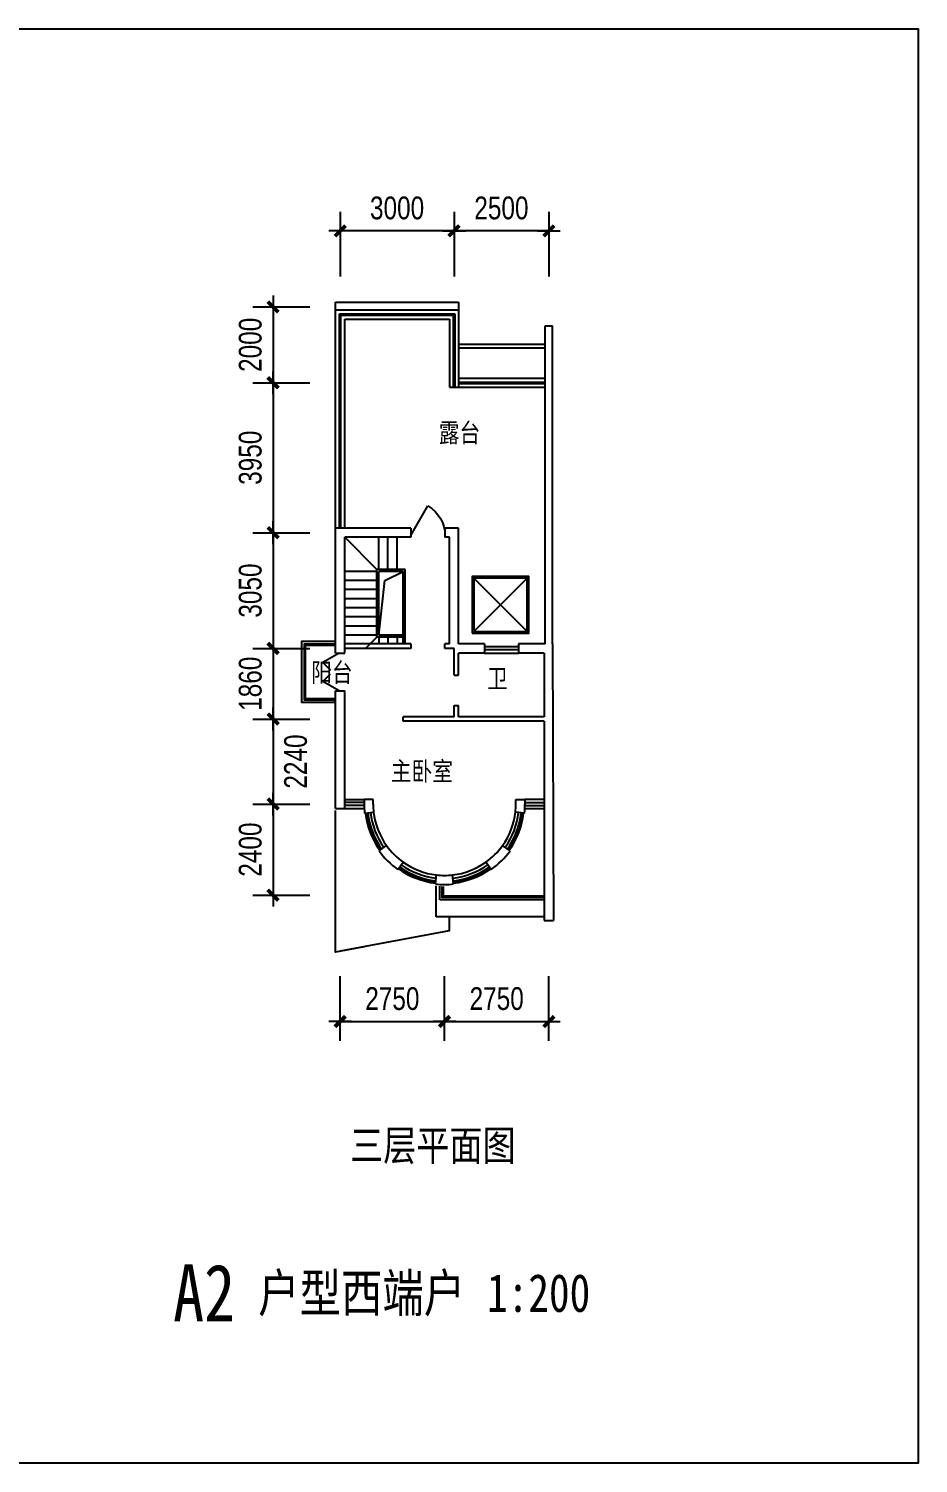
# Model space of a CAD drawing. Extents: x -149740 to -17995, y -116309 to -11738.
# Drawn here: x -41442 to -17995, y -70258 to -32458 of the extents above; entities that cross this region are included whole.
import ezdxf

# ---------------------------------------------------------------- set-up
doc = ezdxf.new("R2010")
doc.units = 0
doc.header["$LTSCALE"] = 1000
doc.header["$MEASUREMENT"] = 0
doc.header["$PDMODE"] = 2
doc.layers.get('0').update_dxf_attribs({"linetype": 'CONTINUOUS'})
doc.layers.get('DEFPOINTS').update_dxf_attribs({"linetype": 'CONTINUOUS'})
for name, color, linetype in [('AXIS', 3, 'CONTINUOUS'), ('PLN-TEXT', 7, 'CONTINUOUS'), ('PUB_DIM', 3, 'CONTINUOUS'), ('PUB_TEXT', 7, 'CONTINUOUS'), ('PUB_TITLE', 4, 'CONTINUOUS'), ('ROOF', 4, 'CONTINUOUS'), ('STAIR', 4, 'CONTINUOUS'), ('WALL', 255, 'CONTINUOUS'), ('WINDOW', 2, 'CONTINUOUS')]:
    doc.layers.add(name, color=color, linetype=linetype)
doc.styles.add('-宋体', font='SimSun.ttf', dxfattribs={"width": 0.8})
doc.styles.add('_HZTXT', font='SimSun.ttf')
doc.styles.add('DIM_FONT', font='rt.shx', dxfattribs={"width": 0.8, "bigfont": 'jd.shx'})
doc.dimstyles.new('AXIS200', dxfattribs={"dimscale": 2, "dimtxt": 300, "dimasz": 1, "dimexe": 250, "dimexo": 300, "dimgap": 150, "dimtad": 1, "dimdec": 0, "dimzin": 0, "dimtxsty": 'DIM_FONT', "dimblk": '_DIMX', "dimblk1": '_DIMX', "dimblk2": '_DIMX', "dimcen": 0.09, "dimdle": 30, "dimse1": 1, "dimse2": 1, "dimclrd": 256, "dimclre": 256, "dimclrt": 7, "dimazin": 3, "dimtfac": 1, "dimtdec": 0, "dimtix": 1, "dimtmove": 0, "dimatfit": 3, "dimtolj": 1, "dimtzin": 0})

# ---------------------------------------------------------------- blocks, each defined once
blk = doc.blocks.new('M_B15SGY')
at = {"linetype": 'CONTINUOUS'}
for p, q in [((-0.5, 0.5), (0.5, 0.5)), ((0.5, 0.167), (-0.5, 0.167)), ((0.5, -0.167), (-0.5, -0.167))]:
    blk.add_line(p, q, dxfattribs=at)
blk = doc.blocks.new('_DIMX')
blk.add_line((-150, 0), (150, 0))
at = {"const_width": 50}
blk.add_lwpolyline([(-70, -70), (70, 70)], dxfattribs=at)
blk = doc.blocks.new('*D72')
at = {"linetype": 'BYBLOCK'}
blk.add_line((25414, -34746), (22918, -34746), dxfattribs=at)
at = {"layer": 'DEFPOINTS', "color": 0, "linetype": 'BYBLOCK'}
for p in [(22916, -34746), (22916, -35746), (25416, -35746)]:
    blk.add_point(p, dxfattribs=at)
at = {"linetype": 'BYBLOCK', "xscale": 2, "yscale": 2, "zscale": 2, "rotation": 180}
blk.add_blockref('_DIMX', (22916, -34746), dxfattribs=at)
at = {"linetype": 'BYBLOCK', "xscale": 2, "yscale": 2, "zscale": 2}
blk.add_blockref('_DIMX', (25416, -34746), dxfattribs=at)
at = {"color": 7, "linetype": 'BYBLOCK', "insert": (24166, -34146), "char_height": 600, "attachment_point": 5, "style": 'DIM_FONT'}
blk.add_mtext('\\A1;2500', dxfattribs=at)
blk = doc.blocks.new('*D73')
at = {"linetype": 'BYBLOCK'}
blk.add_line((22914, -34746), (19918, -34746), dxfattribs=at)
at = {"layer": 'DEFPOINTS', "color": 0, "linetype": 'BYBLOCK'}
for p in [(19916, -34746), (19916, -35746), (22916, -35746)]:
    blk.add_point(p, dxfattribs=at)
at = {"linetype": 'BYBLOCK', "xscale": 2, "yscale": 2, "zscale": 2, "rotation": 180}
blk.add_blockref('_DIMX', (19916, -34746), dxfattribs=at)
at = {"linetype": 'BYBLOCK', "xscale": 2, "yscale": 2, "zscale": 2}
blk.add_blockref('_DIMX', (22916, -34746), dxfattribs=at)
at = {"color": 7, "linetype": 'BYBLOCK', "insert": (21416, -34146), "char_height": 600, "attachment_point": 5, "style": 'DIM_FONT'}
blk.add_mtext('\\A1;3000', dxfattribs=at)
blk = doc.blocks.new('*D74')
at = {"linetype": 'BYBLOCK'}
blk.add_line((19918, -55578), (22664, -55578), dxfattribs=at)
at = {"layer": 'DEFPOINTS', "color": 0, "linetype": 'BYBLOCK'}
for p in [(19916, -54578), (22666, -54578), (22666, -55578)]:
    blk.add_point(p, dxfattribs=at)
at = {"linetype": 'BYBLOCK', "xscale": 2, "yscale": 2, "zscale": 2, "rotation": 180}
blk.add_blockref('_DIMX', (19916, -55578), dxfattribs=at)
at = {"linetype": 'BYBLOCK', "xscale": 2, "yscale": 2, "zscale": 2}
blk.add_blockref('_DIMX', (22666, -55578), dxfattribs=at)
at = {"color": 7, "linetype": 'BYBLOCK', "insert": (21291, -54978), "char_height": 600, "attachment_point": 5, "style": 'DIM_FONT'}
blk.add_mtext('\\A1;2750', dxfattribs=at)
blk = doc.blocks.new('*D75')
at = {"linetype": 'BYBLOCK'}
blk.add_line((22668, -55578), (25414, -55578), dxfattribs=at)
at = {"layer": 'DEFPOINTS', "color": 0, "linetype": 'BYBLOCK'}
for p in [(22666, -54578), (25416, -54578), (25416, -55578)]:
    blk.add_point(p, dxfattribs=at)
at = {"linetype": 'BYBLOCK', "xscale": 2, "yscale": 2, "zscale": 2, "rotation": 180}
blk.add_blockref('_DIMX', (22666, -55578), dxfattribs=at)
at = {"linetype": 'BYBLOCK', "xscale": 2, "yscale": 2, "zscale": 2}
blk.add_blockref('_DIMX', (25416, -55578), dxfattribs=at)
at = {"color": 7, "linetype": 'BYBLOCK', "insert": (24041, -54978), "char_height": 600, "attachment_point": 5, "style": 'DIM_FONT'}
blk.add_mtext('\\A1;2750', dxfattribs=at)
blk = doc.blocks.new('*D94')
at = {"linetype": 'BYBLOCK'}
for p, q in [((18149, -36747), (18149, -36745)), ((18149, -36749), (18149, -38749)), ((18149, -38751), (18149, -38753))]:
    blk.add_line(p, q, dxfattribs=at)
at = {"layer": 'DEFPOINTS', "color": 0, "linetype": 'BYBLOCK'}
for p in [(19149, -36749), (18149, -38749), (19149, -38749)]:
    blk.add_point(p, dxfattribs=at)
at = {"linetype": 'BYBLOCK', "xscale": 2, "yscale": 2, "zscale": 2}
for p, rotation in [((18149, -36749), 270), ((18149, -38749), 90)]:
    blk.add_blockref('_DIMX', p, dxfattribs=dict(at, rotation=rotation))
at = {"color": 7, "linetype": 'BYBLOCK', "insert": (17549, -37749), "char_height": 600, "attachment_point": 5, "rotation": 90, "style": 'DIM_FONT'}
blk.add_mtext('\\A1;2000', dxfattribs=at)
blk = doc.blocks.new('*D95')
at = {"linetype": 'BYBLOCK'}
blk.add_line((18149, -38751), (18149, -42697), dxfattribs=at)
at = {"layer": 'DEFPOINTS', "color": 0, "linetype": 'BYBLOCK'}
for p in [(19149, -38749), (18149, -42699), (19149, -42699)]:
    blk.add_point(p, dxfattribs=at)
at = {"linetype": 'BYBLOCK', "xscale": 2, "yscale": 2, "zscale": 2}
for p, rotation in [((18149, -38749), 90), ((18149, -42699), 270)]:
    blk.add_blockref('_DIMX', p, dxfattribs=dict(at, rotation=rotation))
at = {"color": 7, "linetype": 'BYBLOCK', "insert": (17549, -40724), "char_height": 600, "attachment_point": 5, "rotation": 90, "style": 'DIM_FONT'}
blk.add_mtext('\\A1;3950', dxfattribs=at)
blk = doc.blocks.new('*D96')
at = {"linetype": 'BYBLOCK'}
blk.add_line((18149, -42701), (18149, -45747), dxfattribs=at)
at = {"layer": 'DEFPOINTS', "color": 0, "linetype": 'BYBLOCK'}
for p in [(19149, -42699), (18149, -45749), (19149, -45749)]:
    blk.add_point(p, dxfattribs=at)
at = {"linetype": 'BYBLOCK', "xscale": 2, "yscale": 2, "zscale": 2}
for p, rotation in [((18149, -42699), 90), ((18149, -45749), 270)]:
    blk.add_blockref('_DIMX', p, dxfattribs=dict(at, rotation=rotation))
at = {"color": 7, "linetype": 'BYBLOCK', "insert": (17549, -44224), "char_height": 600, "attachment_point": 5, "rotation": 90, "style": 'DIM_FONT'}
blk.add_mtext('\\A1;3050', dxfattribs=at)
blk = doc.blocks.new('*D97')
at = {"linetype": 'BYBLOCK'}
for p, q in [((18149, -45747), (18149, -45745)), ((18149, -45749), (18149, -47609)), ((18149, -47611), (18149, -47613))]:
    blk.add_line(p, q, dxfattribs=at)
at = {"layer": 'DEFPOINTS', "color": 0, "linetype": 'BYBLOCK'}
for p in [(19149, -45749), (18149, -47609), (19149, -47609)]:
    blk.add_point(p, dxfattribs=at)
at = {"linetype": 'BYBLOCK', "xscale": 2, "yscale": 2, "zscale": 2}
for p, rotation in [((18149, -45749), 270), ((18149, -47609), 90)]:
    blk.add_blockref('_DIMX', p, dxfattribs=dict(at, rotation=rotation))
at = {"color": 7, "linetype": 'BYBLOCK', "insert": (17549, -46679), "char_height": 600, "attachment_point": 5, "rotation": 90, "style": 'DIM_FONT'}
blk.add_mtext('\\A1;1860', dxfattribs=at)
blk = doc.blocks.new('*D98')
at = {"linetype": 'BYBLOCK'}
blk.add_line((-34999, -50650), (-34999, -52886), dxfattribs=at)
at = {"layer": 'DEFPOINTS', "color": 0, "linetype": 'BYBLOCK'}
for p in [(-33999, -50648), (-34999, -52888), (-33999, -52888)]:
    blk.add_point(p, dxfattribs=at)
at = {"linetype": 'BYBLOCK', "xscale": 2, "yscale": 2, "zscale": 2}
for p, rotation in [((-34999, -50648), 90), ((-34999, -52888), 270)]:
    blk.add_blockref('_DIMX', p, dxfattribs=dict(at, rotation=rotation))
at = {"color": 7, "linetype": 'BYBLOCK', "insert": (-34405, -51768), "char_height": 600, "attachment_point": 5, "rotation": 90, "style": 'DIM_FONT'}
blk.add_mtext('\\A1;2240', dxfattribs=at)
blk = doc.blocks.new('*D99')
at = {"linetype": 'BYBLOCK'}
blk.add_line((18149, -49851), (18149, -52247), dxfattribs=at)
at = {"layer": 'DEFPOINTS', "color": 0, "linetype": 'BYBLOCK'}
for p in [(19149, -49849), (18149, -52249), (19149, -52249)]:
    blk.add_point(p, dxfattribs=at)
at = {"linetype": 'BYBLOCK', "xscale": 2, "yscale": 2, "zscale": 2}
for p, rotation in [((18149, -49849), 90), ((18149, -52249), 270)]:
    blk.add_blockref('_DIMX', p, dxfattribs=dict(at, rotation=rotation))
at = {"color": 7, "linetype": 'BYBLOCK', "insert": (17549, -51049), "char_height": 600, "attachment_point": 5, "rotation": 90, "style": 'DIM_FONT'}
blk.add_mtext('\\A1;2400', dxfattribs=at)
blk = doc.blocks.new('M_A4TRU')
for p, q in [((-0.5, 0), (-0.25, -0.433)), ((0.5, 0), (0.25, -0.433)), ((-0.25, -0.433), (-0.048, -0.231)), ((0.25, -0.433), (0.048, -0.231))]:
    blk.add_line(p, q)
blk = doc.blocks.new('_DBLK')
blk.add_line((-0.5, 0), (0, -0.866))
blk.add_arc((-0.5, 0), 1, 300, 0)

msp = doc.modelspace()

# ---------------------------------------------------------------- linework, layer by layer
at = {"layer": 'AXIS'}
for p, q in [((-33232.2, -37287.9), (-33232.2, -38987.9)), ((-30232.2, -37287.9), (-30232.2, -38987.9)), ((-27732.2, -37287.9), (-27732.2, -38987.9)), ((-27732.2, -37287.9), (-27732.2, -38987.9)), ((-35532.2, -39787.9), (-34032.2, -39787.9)), ((-35532.2, -41787.9), (-34032.2, -41787.9)), ((-35532.2, -45737.9), (-34032.2, -45737.9)), ((-35532.2, -48787.9), (-34032.2, -48787.9)), ((-35532.2, -50647.9), (-34032.2, -50647.9)), ((-35532.2, -52887.9), (-34032.2, -52887.9)), ((-35532.2, -55287.9), (-34032.2, -55287.9)), ((-33232.6, -59124.9), (-33232.6, -57424.9)), ((-30482.6, -59124.9), (-30482.6, -57424.9)), ((-27732.6, -59124.9), (-27732.6, -57424.9)), ((-27732.6, -59124.9), (-27732.6, -57424.9))]:
    msp.add_line(p, q, dxfattribs=at)
at = {"layer": 'PUB_TITLE'}
msp.add_lwpolyline([(-71455.4, -70258.3), (-71455.4, -32458.3), (-17995.4, -32458.3), (-17995.4, -70258.3)], close=True, dxfattribs=at)
at = {"layer": 'ROOF'}
for p, q in [((-33352.2, -45607.3), (-33352.2, -39667.9)), ((-33352.2, -39667.9), (-30112.2, -39667.9)), ((-30112.2, -39667.9), (-30112.2, -41907.9)), ((-33352.2, -39867.9), (-30112.2, -39867.9)), ((-33252.2, -45607.3), (-33252.2, -39967.9)), ((-33252.2, -39967.9), (-30212.2, -39967.9)), ((-33212.2, -45607.3), (-33212.2, -40007.9)), ((-33212.2, -40007.9), (-30212.2, -40007.9)), ((-30252.2, -39967.9), (-30252.2, -41907.9)), ((-30212.2, -39967.9), (-30212.2, -41907.9)), ((-33112.2, -45607.3), (-33112.2, -40107.9)), ((-33112.2, -40107.9), (-30352.2, -40107.9)), ((-30352.2, -40107.9), (-30352.2, -41907.9)), ((-30112.2, -40767.9), (-27832.2, -40767.9)), ((-30112.2, -40867.9), (-27832.2, -40867.9)), ((-30352.2, -41907.9), (-27832.2, -41907.9)), ((-30112.2, -41667.9), (-27832.2, -41667.9)), ((-30112.2, -41767.9), (-27832.2, -41767.9)), ((-30112.2, -41807.9), (-27832.2, -41807.9)), ((-29707.2, -46937.9), (-28307.2, -48337.9)), ((-29707.2, -48337.9), (-28307.2, -46937.9))]:
    msp.add_line(p, q, dxfattribs=at)
for points in [[(-29757.2, -48387.9), (-28257.2, -48387.9), (-28257.2, -46887.9), (-29757.2, -46887.9)], [(-29707.2, -48337.9), (-28307.2, -48337.9), (-28307.2, -46937.9), (-29707.2, -46937.9)]]:
    msp.add_lwpolyline(points, close=True, dxfattribs=at)
at = {"layer": 'STAIR'}
for p, q in [((-32262.2, -46707.9), (-33112.2, -45857.9)), ((-32212.2, -46707.9), (-32212.2, -45857.9)), ((-31972.2, -46707.9), (-31972.2, -45857.9)), ((-31732.2, -46707.9), (-31732.2, -45857.9)), ((-32262.2, -46757.9), (-33112.2, -46757.9)), ((-32262.2, -48487.9), (-32262.2, -46707.9)), ((-31522.2, -46707.9), (-32262.2, -46707.9)), ((-32212.2, -48437.9), (-32212.2, -46757.9)), ((-31572.2, -46757.9), (-32212.2, -46757.9)), ((-32053.5, -46995.7), (-31572.2, -46757.9)), ((-31572.2, -48667.9), (-31572.2, -46757.9)), ((-31522.2, -48667.9), (-31522.2, -46707.9)), ((-32262.2, -46997.9), (-33112.2, -46997.9)), ((-32262.2, -47237.9), (-33112.2, -47237.9)), ((-32212.2, -48437.9), (-32053.5, -46995.7)), ((-32262.2, -47477.9), (-33112.2, -47477.9)), ((-32262.2, -47717.9), (-33112.2, -47717.9)), ((-32262.2, -47957.9), (-33112.2, -47957.9)), ((-32262.2, -48197.9), (-33112.2, -48197.9)), ((-32262.2, -48437.9), (-33112.2, -48437.9)), ((-32562.2, -48787.9), (-32262.2, -48487.9)), ((-31572.2, -48487.9), (-32262.2, -48487.9)), ((-31572.2, -48437.9), (-32212.2, -48437.9)), ((-32212.2, -48487.9), (-32212.2, -48667.9)), ((-31972.2, -48487.9), (-31972.2, -48667.9)), ((-31732.2, -48487.9), (-31732.2, -48667.9))]:
    msp.add_line(p, q, dxfattribs=at)
at = {"layer": 'WALL'}
for p, q in [((-27832.2, -48667.9), (-27832.2, -40287.9)), ((-27832.2, -40287.9), (-27632.2, -40287.9)), ((-27632.2, -48667.9), (-27632.2, -40287.9)), ((-33352.2, -48907.9), (-33352.2, -45617.9)), ((-31372.2, -45617.9), (-33352.2, -45617.9)), ((-31372.2, -45617.9), (-31372.2, -45857.9)), ((-30472.2, -45617.9), (-30472.2, -45857.9)), ((-30112.2, -45617.9), (-30472.2, -45617.9)), ((-30112.2, -48667.9), (-30112.2, -45617.9)), ((-33112.2, -48907.9), (-33112.2, -45857.9)), ((-33112.2, -48667.9), (-33112.2, -45857.9)), ((-31372.2, -45857.9), (-33112.2, -45857.9)), ((-30352.2, -45857.9), (-30472.2, -45857.9)), ((-30352.2, -48667.9), (-30352.2, -45857.9)), ((-31372.2, -48667.9), (-33112.2, -48667.9)), ((-31372.2, -48667.9), (-31372.2, -48787.9)), ((-30472.2, -48787.9), (-30472.2, -48667.9)), ((-30352.2, -48667.9), (-30472.2, -48667.9)), ((-29432.2, -48667.9), (-30112.2, -48667.9)), ((-29432.2, -48667.9), (-29432.2, -48907.9)), ((-27832.2, -48667.9), (-28532.2, -48667.9)), ((-28532.2, -48667.9), (-28532.2, -48907.9)), ((-27632.2, -48667.9), (-27612.2, -55957.9)), ((-33352.2, -48907.9), (-33112.2, -48907.9)), ((-31372.2, -48787.9), (-33112.2, -48787.9)), ((-30232.2, -48787.9), (-30472.2, -48787.9)), ((-30232.2, -49487.9), (-30232.2, -48787.9)), ((-30112.2, -49487.9), (-30112.2, -48907.9)), ((-29432.2, -48907.9), (-30112.2, -48907.9)), ((-27852.2, -48907.9), (-28532.2, -48907.9)), ((-27852.2, -48907.9), (-27852.2, -50587.9)), ((-30232.2, -49487.9), (-30112.2, -49487.9)), ((-33352.2, -53007.9), (-33352.2, -49907.9)), ((-33352.2, -49907.9), (-33112.2, -49907.9)), ((-33112.2, -53007.9), (-33112.2, -49907.9)), ((-30232.2, -50587.9), (-31572.2, -50587.9)), ((-31572.2, -50707.9), (-31572.2, -50587.9)), ((-30232.2, -50587.9), (-30232.2, -50287.9)), ((-30232.2, -50287.9), (-30112.2, -50287.9)), ((-30112.2, -50587.9), (-30112.2, -50287.9)), ((-27852.2, -50587.9), (-30112.2, -50587.9)), ((-27852.2, -50707.9), (-31572.2, -50707.9)), ((-27852.2, -50707.9), (-27852.2, -55957.9)), ((-32362.2, -52768), (-32602.2, -52767.9)), ((-32602.2, -52767.9), (-32602.2, -52887.9)), ((-32362.2, -52887.9), (-32362.2, -52768)), ((-28602.2, -52768), (-28362.2, -52767.9)), ((-28602.2, -52887.9), (-28602.2, -52768)), ((-28362.2, -52767.9), (-28362.2, -52927.9)), ((-33352.2, -53007.9), (-33112.2, -53007.9)), ((-32588.5, -53128.7), (-32350, -53101.4)), ((-28375.9, -53128.7), (-28614.3, -53101.4)), ((-32208.6, -54118.3), (-32013.1, -53979)), ((-28755.8, -54118.3), (-28951.2, -53979)), ((-31712.6, -54614.3), (-31573.3, -54418.9)), ((-29251.8, -54614.3), (-29391.1, -54418.9)), ((-30723, -54994.2), (-30695.7, -54755.7)), ((-30241.4, -54994.2), (-30268.6, -54755.7)), ((-27852.2, -55957.9), (-27612.2, -55957.9))]:
    msp.add_line(p, q, dxfattribs=at)
for radius, start, end in [(2120, 180, 186.52249), (1880, 180, 186.52249), (1880, 353.47751, 0), (2120, 353.47751, 0), (1880, 215.47751, 234.52249), (1880, 305.47751, 324.52249), (2120, 215.47751, 234.52249), (2120, 305.47751, 324.52249), (1880, 263.47751, 276.52249), (2120, 263.47751, 276.52249)]:
    msp.add_arc((-30482.2, -52887.9), radius, start, end, dxfattribs=at)
at = {"layer": 'WINDOW'}
for p, q in [((-33112.2, -53007.9), (-32598.8, -53007.9)), ((-28365.6, -53008.5), (-27852.2, -53008.5)), ((-30702.2, -55857.9), (-30702.2, -55046.7)), ((-30602.2, -55407.9), (-30602.2, -55054.6)), ((-27852.2, -55407.9), (-30602.2, -55407.9)), ((-27852.2, -55857.9), (-30702.2, -55857.9))]:
    msp.add_line(p, q, dxfattribs=at)
for points in [[(-33352.2, -48607.7), (-34252.2, -48607.7), (-34252.2, -50207.7), (-33352.2, -50207.7)], [(-33352.2, -48677.7), (-34182.2, -48677.7), (-34182.2, -50137.7), (-33352.2, -50137.7)], [(-33352.2, -48707.7), (-34152.2, -48707.7), (-34152.2, -50107.7), (-33352.2, -50107.7)], [(-32601.8, -56647.3), (-33352.2, -56787.8), (-33352.2, -53057.9)], [(-27852.2, -55352.9), (-30547.2, -55352.9), (-30547.2, -55056.9)], [(-27852.2, -55312.9), (-30507.2, -55312.9), (-30507.2, -55057.7)], [(-30362.2, -55857.9), (-30362.2, -56227.9), (-33232.2, -56765.3)]]:
    msp.add_lwpolyline(points, dxfattribs=at)
for radius, start, end in [(2096, 186.52249, 215.47751), (2066, 186.52249, 215.47751), (2036, 186.52249, 215.47751), (1964, 186.52249, 215.47751), (1880, 186.52249, 215.47751), (1880, 324.52249, 353.47751), (1964, 324.52249, 353.47751), (2036, 324.52249, 353.47751), (2066, 324.52249, 353.47751), (2096, 324.52249, 353.47751), (1880, 234.52249, 263.47751), (1880, 276.52249, 305.47751), (2096, 234.52249, 263.47751), (2066, 234.52249, 263.47751), (2036, 234.52249, 263.47751), (1964, 234.52249, 263.47751), (1964, 276.52249, 305.47751), (2036, 276.52249, 305.47751), (2066, 276.52249, 305.47751), (2096, 276.52249, 305.47751)]:
    msp.add_arc((-30482.2, -52887.9), radius, start, end, dxfattribs=at)

# ---------------------------------------------------------------- block references
at = {"layer": 'WINDOW', "xscale": 900, "zscale": 900}
for name, p, yscale in [('_DBLK', (-30919.9, -45812), -900), ('M_B15SGY', (-28982.2, -48787.9), -240)]:
    msp.add_blockref(name, p, dxfattribs=dict(at, yscale=yscale))
at = {"layer": 'WINDOW'}
for name, p, xscale, yscale, zscale, rotation in [('M_A4TRU', (-33257.5, -49409), 990.0000000000001, 990.0000000000001, 990.0000000000001, 270), ('M_B15SGY', (-32857.2, -52887.9), -510, -240, 510, 180), ('M_B15SGY', (-28107.2, -52887.9), 510, -240, 510, 180)]:
    msp.add_blockref(name, p, dxfattribs=dict(at, xscale=xscale, yscale=yscale, zscale=zscale, rotation=rotation))

# ---------------------------------------------------------------- texts
at = {"layer": 'PLN-TEXT', "width": 0.8}
for s, height, style, p in [('露台', 500, '_HZTXT', (-30632.4, -43353.8)), ('阳台', 500, '_HZTXT', (-33994.9, -49668.3)), ('卫', 500, '_HZTXT', (-29359.7, -49831)), ('主卧室', 500, '_HZTXT', (-31896.8, -52270.9)), ('三层平面图  ', 800, '-宋体', (-32971.6, -62281.6))]:
    msp.add_text(s, height=height, dxfattribs=dict(at, style=style)).set_placement(p)
at = {"layer": 'PUB_TEXT', "width": 0.8}
for s, height, style, p in [('A2', 1500, '-宋体', (-37634.9, -66514.4)), ('户型西端户    ', 1000, '_HZTXT', (-35393.7, -66268.6)), ('1:200', 1000, '_HZTXT', (-29362.8, -66268.6))]:
    msp.add_text(s, height=height, dxfattribs=dict(at, style=style)).set_placement(p)

# ---------------------------------------------------------------- dimensions: what is measured, and where the dimension line sits
at = {"layer": 'PUB_DIM'}
for p1, p2, picture, middle in [((-30232.2, -38785.3), (-33232.2, -38785.3), '*D73', (-31732.2, -37185.3)), ((-27732.2, -38785.3), (-30232.2, -38785.3), '*D72', (-28982.2, -37185.3)), ((-33999.3, -39787.9), (-33999.3, -41787.9), '*D94', (-35599.3, -40787.9)), ((-33999.3, -41787.9), (-33999.3, -45737.9), '*D95', (-35599.3, -43762.9)), ((-33999.3, -45737.9), (-33999.3, -48787.9), '*D96', (-35599.3, -47262.9)), ((-33999.3, -48787.9), (-33999.3, -50647.9), '*D97', (-35599.3, -49717.9)), ((-33999.3, -52887.9), (-33999.3, -55287.9), '*D99', (-35599.3, -54087.9)), ((-33232.6, -57617.1), (-30482.6, -57617.1), '*D74', (-31857.6, -58017.1)), ((-30482.6, -57617.1), (-27732.6, -57617.1), '*D75', (-29107.6, -58017.1))]:
    dim = msp.add_aligned_dim(p1=p1, p2=p2, distance=-1000, dimstyle='AXIS200', dxfattribs=at)
    dim.commit()
    dim.dimension.update_dxf_attribs({"geometry": picture, "text_midpoint": middle, "insert": (-53148.5, -3039.2)})
dim = msp.add_linear_dim(base=(-34999.3, -52887.9), p1=(-33999.3, -50647.9), p2=(-33999.3, -52887.9), angle=270, dimstyle='AXIS200', dxfattribs=at)
dim.commit()
dim.dimension.update_dxf_attribs({"geometry": '*D98', "text_midpoint": (-34404.6, -51767.9), "dimtype": 161})

doc.saveas('drawing.dxf')
